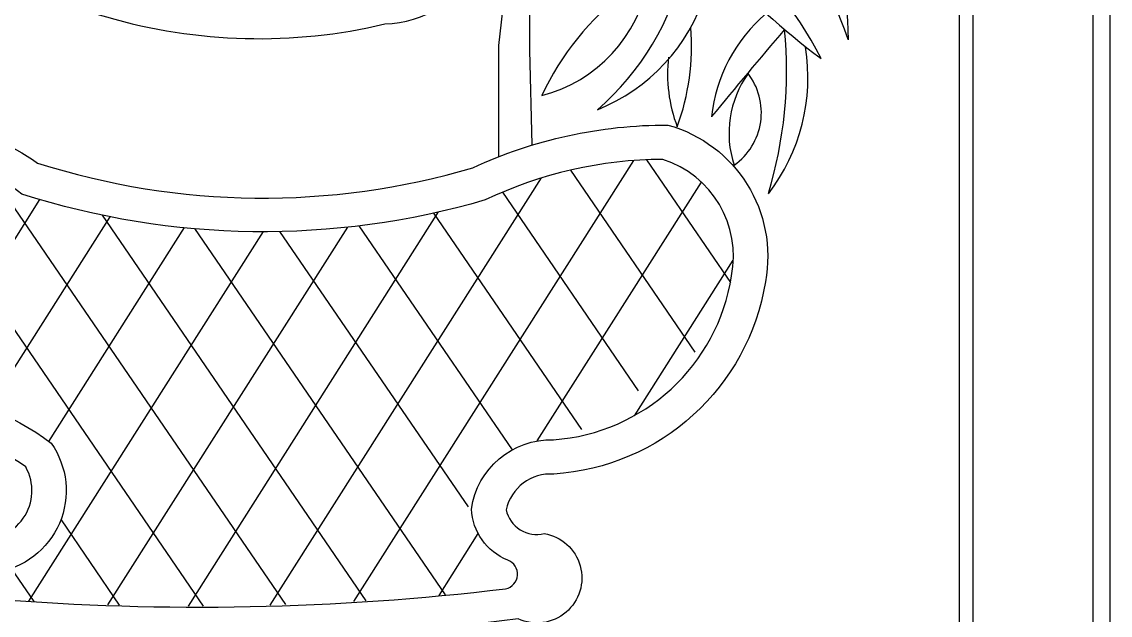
# Model space of a CAD drawing. Header units: metres. Extents: x -607 to -196, y 0 to 941.
# Drawn here: x -459.2 to -218.2, y 249 to 380.4 of the extents above; entities that cross this region are included whole.
import ezdxf

# ---------------------------------------------------------------- set-up
doc = ezdxf.new("R2010")
doc.units = ezdxf.units.M
for name, color, linetype in [('3', 3, 'Continuous'), ('4', 4, 'Continuous'), ('7', 7, 'Continuous')]:
    doc.layers.add(name, color=color, linetype=linetype)

msp = doc.modelspace()

# ---------------------------------------------------------------- linework, layer by layer
at = {"layer": '3'}
for p, q in [((-487.32, 350.92), (-419.04, 251.01)), ((-385.67, 252.01), (-323.68, 349.71)), ((-320.9, 349.87), (-302.31, 322.67)), ((-337.74, 347.57), (-310.19, 307.26)), ((-465.86, 346.46), (-400.84, 251.33)), ((-404.17, 251.23), (-344.14, 345.84)), ((-345.09, 287.59), (-308.75, 344.87)), ((-352.81, 342.68), (-322.74, 298.68)), ((-482.32, 298.28), (-455.19, 341.05)), ((-441.41, 337.61), (-383, 252.17)), ((-422.31, 251.01), (-366.93, 338.3)), ((-368.06, 338.04), (-335.29, 290.1)), ((-466.56, 294.76), (-439.6, 337.24)), ((-440.13, 251.3), (-387.05, 334.96)), ((-384.55, 335.24), (-350.65, 285.64)), ((-457.63, 252.1), (-405.68, 333.96)), ((-453.18, 287.47), (-423.14, 334.82)), ((-420.95, 334.62), (-365.5, 253.49)), ((-402.11, 334), (-360.39, 272.95)), ((-323.58, 293.13), (-301.68, 327.65)), ((-450.51, 270.12), (-437.6, 251.23)), ((-366.81, 253.37), (-358.14, 267.04)), ((-461.54, 259.32), (-456.56, 252.03))]:
    msp.add_line(p, q, dxfattribs=at)
for points in [[(-594.44, 917.51), (-594.44, 3.8), (-222.04, 3.8), (-222.04, 930.76)], [(-353.56, 350.58), (-353.56, 375.2), (-351.91, 390.09)], [(-346.18, 353.16), (-346.72, 374.15), (-346.72, 388.46)]]:
    msp.add_lwpolyline(points, dxfattribs=at)
msp.add_lwpolyline([(-564.8, 139.84), (-564.8, 688.56), (-251.68, 688.56), (-251.68, 139.84)], close=True, dxfattribs=at)
msp.add_lwpolyline([(-473.08, 430.96, 0.34), (-509.11, 415.42, 0.43), (-494.14, 393.61, 0.26), (-460.97, 396.77, 0.19), (-440.44, 381.51, 0.13), (-378.83, 379.94, 0.28), (-358.3, 393.09, 0.29), (-309.34, 395.19, 0.73), (-323.55, 425.7, 0.73)], format="xyb", dxfattribs=at)
for points in [[(-294.58, 322.84, -0.35), (-341.44, 280.23, 0.37), (-351.97, 272.34, 0.43), (-343.54, 267.08, -1.14), (-349.34, 248.15, -0.05), (-465.17, 244.99, -0.99), (-469.38, 266.03, 0.63), (-458.32, 281.81, 0.14), (-483.59, 290.75, -0.37), (-513.08, 319.16, -0.4), (-497.28, 357.03, -0.22), (-455.69, 349.14, 0.15), (-359.34, 348.08, -0.11), (-316.17, 357.55, -0.39)], [(-341.5, 287.84, 0.35), (-302.07, 324.12, 0.38), (-317.29, 349.95, 0.11), (-356.64, 340.95, -0.15), (-459.19, 342.27, 0.23), (-494.77, 349.82, 0.4), (-505.6, 320.94, 0.38), (-483.11, 298.34, -0.15), (-452.7, 287.11, -0.56), (-465.07, 258.46, 0.43), (-465.35, 252.6, 0.05), (-352.08, 254.84, 0.76), (-351.62, 261.16, -0.29), (-359.66, 272.49, -0.38)]]:
    msp.add_lwpolyline(points, format="xyb", close=True, dxfattribs=at)
for centre, radius, start, end in [((-396.31, 334.32), 127.27, 19.34, 36.82), ((-338.12, 377.23), 61.91, 359.29, 29.85), ((-350.31, 338.34), 76.05, 26.51, 54.11), ((-371.23, 406.39), 60.19, 310.96, 347.22), ((-183.83, 504.56), 164.88, 222.39, 233.35), ((-352.18, 395.35), 32.29, 284.55, 349.77), ((-288.83, 338.43), 60.91, 126.97, 155.08), ((-347.07, 399.18), 41.18, 291.81, 342.48), ((-271.18, 355.34), 35.59, 130.79, 173.5), ((-362.49, 374.97), 51.56, 339.79, 4.62), ((668.41, -439.96), 1260.73, 139.51, 140.65), ((-383.66, 369.53), 93.76, 343.15, 5.62), ((-327.28, 368.04), 42.11, 322.4, 9.24), ((-283.86, 368.7), 32.37, 173.09, 200.89), ((-280.02, 355.77), 22.62, 144.34, 198.34), ((-309.74, 360.3), 14.27, 305.3, 37.99)]:
    msp.add_arc(centre, radius, start, end, dxfattribs=at)
at = {"layer": '4'}
msp.add_lwpolyline([(-598.24, 918.9), (-598.24, 0), (-218.24, 0), (-218.24, 929.75)], dxfattribs=at)
at = {"layer": '7'}
msp.add_lwpolyline([(-567.84, 136.8), (-567.84, 691.6), (-248.64, 691.6), (-248.64, 136.8)], close=True, dxfattribs=at)

doc.saveas('drawing.dxf')
